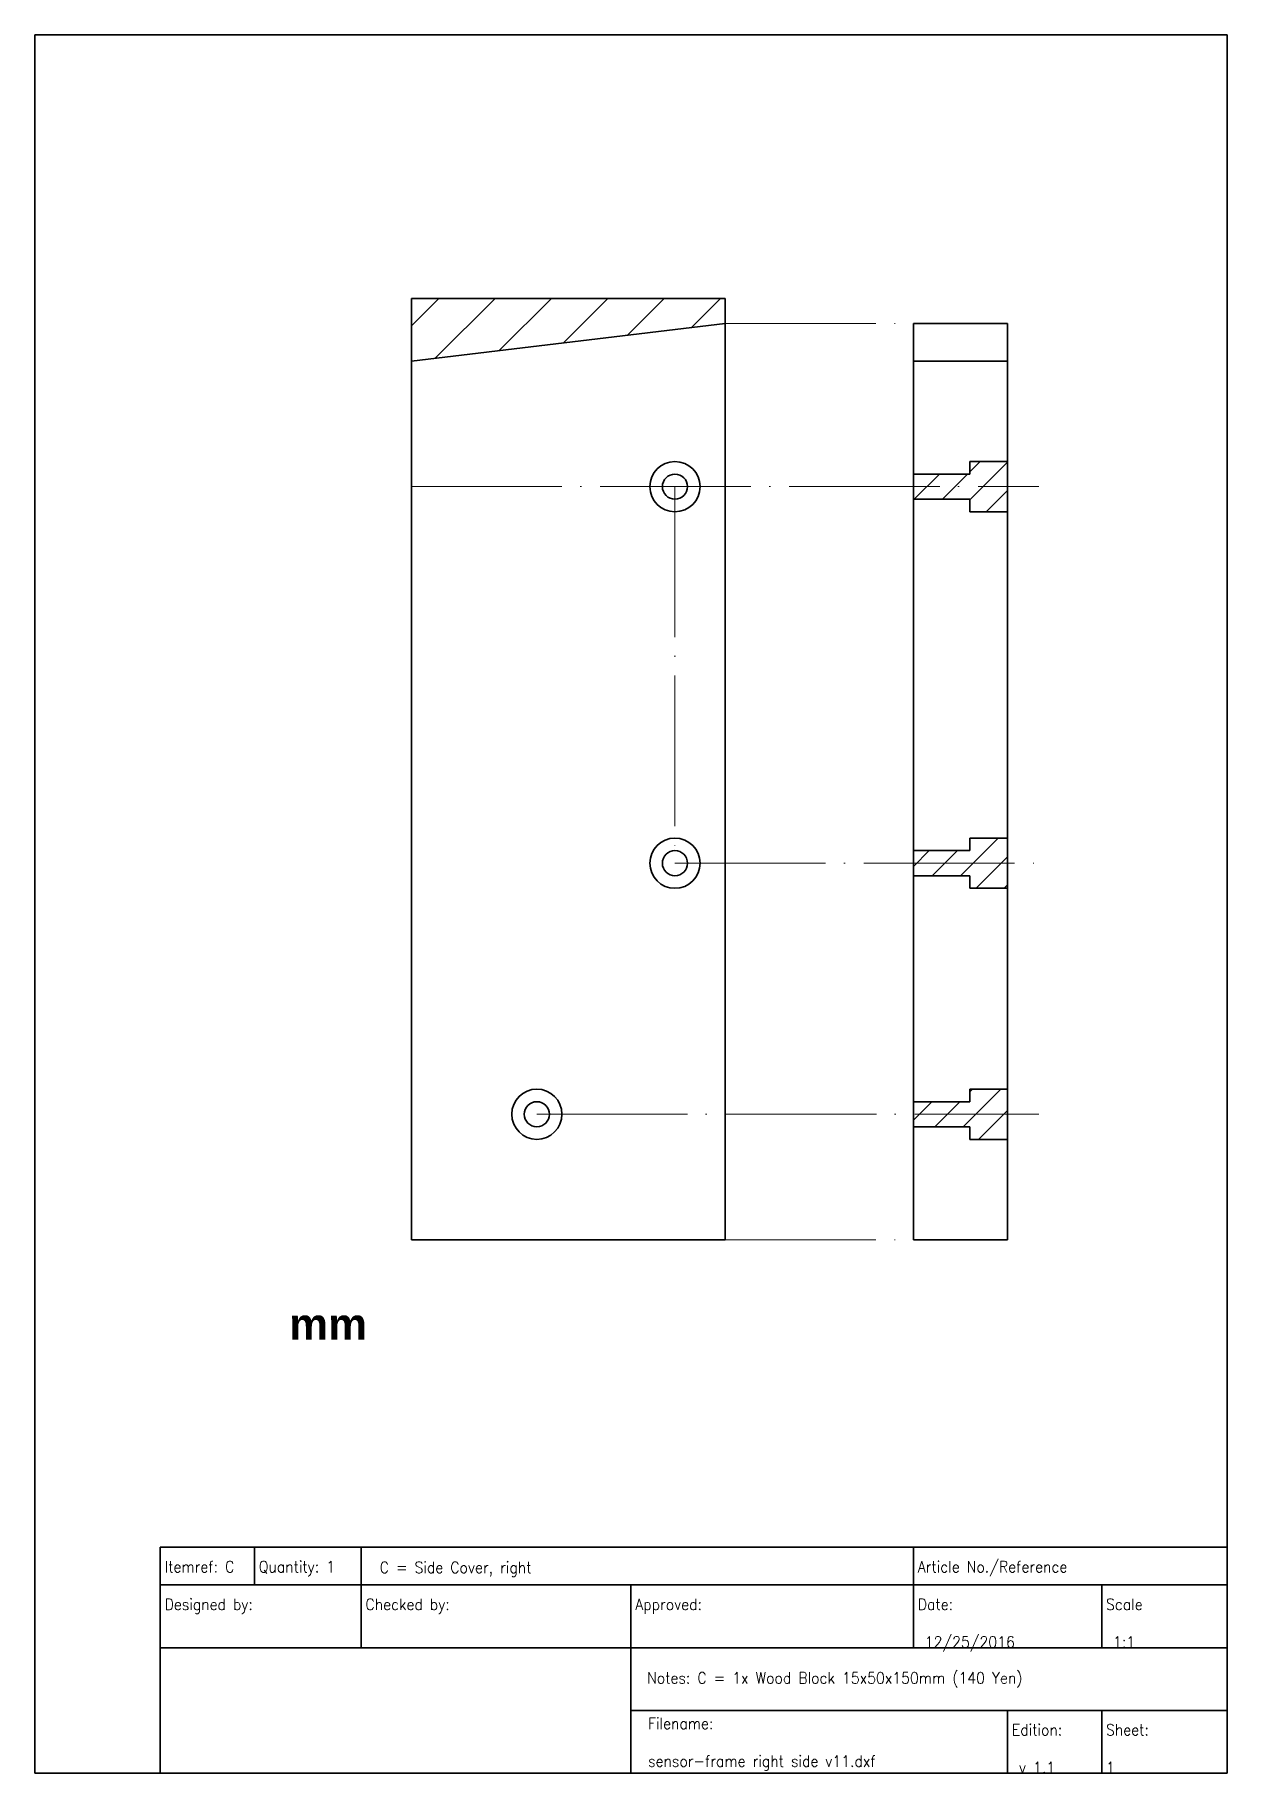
# Model space of a CAD drawing. Header units: millimetres. Extents: x 10 to 200, y 10 to 287.
import ezdxf

# ---------------------------------------------------------------- set-up
doc = ezdxf.new("R2010")
doc.units = ezdxf.units.MM
doc.linetypes.add('ACAD_ISO04W100', pattern=[30, 24, -3, 0, -3])
for name, color, linetype, lineweight, true_color in [('0 ... Background', 18, 'Continuous', 35, 0x000000), ('0 ... Base', 18, 'Continuous', 35, 0x000000), ('0 ... Construction', 18, 'ACAD_ISO04W100', 9, 0x000000), ('0 ... Cut', 18, 'Continuous', 35, 0x000000), ('0 ... Numbering', 18, 'Continuous', 70, 0x000000), ('0 ... Waste', 18, 'Continuous', 9, 0x000000)]:
    doc.layers.add(name, color=color, linetype=linetype, lineweight=lineweight, true_color=true_color)
doc.styles.add('textstyle11', font='Standard')
doc.styles.add('textstyle12', font='Standard')
doc.styles.add('textstyle13', font='Standard')
doc.styles.add('textstyle14', font='Standard')
doc.styles.add('textstyle15', font='Standard')
doc.styles.add('textstyle16', font='Standard')
doc.styles.add('textstyle17', font='Standard')
doc.styles.add('textstyle18', font='Standard')
doc.styles.add('textstyle19', font='Standard')
doc.styles.add('textstyle20', font='Standard')
doc.styles.add('textstyle21', font='Standard')
doc.styles.add('textstyle22', font='Standard')
doc.styles.add('textstyle23', font='Standard')
doc.styles.add('textstyle24', font='')
doc.styles.get('textstyle24').set_extended_font_data('Arial', bold=True)

msp = doc.modelspace()

# ---------------------------------------------------------------- hatches: boundary and pattern name
at = {"layer": '0 ... Waste'}
h = msp.add_hatch(dxfattribs=at)
h.set_pattern_fill('ANSI31', color=256, scale=2, style=0, pattern_type=0)
h.paths.add_polyline_path([(70, 245), (120, 245), (120, 241), (70, 235)], flags=0)
h = msp.add_hatch(dxfattribs=at)
h.set_pattern_fill('LINE', color=256, angle=45, style=0, pattern_type=0)
h.paths.add_polyline_path([(159, 211), (165, 211), (165, 219), (159, 219), (159, 217), (150, 217), (150, 213), (159, 213)], flags=0)
h = msp.add_hatch(dxfattribs=at)
h.set_pattern_fill('LINE', color=256, angle=45, style=0, pattern_type=0)
h.paths.add_polyline_path([(159, 151), (165, 151), (165, 159), (159, 159), (159, 157), (150, 157), (150, 153), (159, 153)], flags=0)
h = msp.add_hatch(dxfattribs=at)
h.set_pattern_fill('LINE', color=256, angle=45, style=0, pattern_type=0)
h.paths.add_polyline_path([(159, 111), (165, 111), (165, 119), (159, 119), (159, 117), (150, 117), (150, 113), (159, 113)], flags=0)

# ---------------------------------------------------------------- linework, layer by layer
at = {"layer": '0 ... Background', "linetype": 'Continuous'}
for p, q in [((200, 287), (10, 287)), ((10, 287), (10, 10)), ((200, 10), (200, 287)), ((30, 46), (200, 46)), ((30, 40), (30, 46)), ((45, 40), (45, 46)), ((62, 40), (62, 46)), ((150, 40), (150, 46)), ((30, 40), (200, 40)), ((30, 10), (30, 40)), ((62, 30), (62, 40)), ((105, 30), (105, 40)), ((150, 30), (150, 40)), ((180, 30), (180, 40)), ((30, 30), (200, 30)), ((105, 10), (105, 30)), ((105, 20), (200, 20)), ((165, 10), (165, 20)), ((180, 10), (180, 20)), ((105, 10), (105, 15)), ((10, 10), (200, 10))]:
    msp.add_line(p, q, dxfattribs=at)
at = {"layer": '0 ... Base'}
for p, q in [((70, 235), (70, 245)), ((70, 245), (120, 245)), ((120, 245), (120, 241)), ((70, 235), (120, 241)), ((120, 95), (120, 241)), ((150, 95), (150, 241)), ((150, 241), (165, 241)), ((165, 241), (165, 95)), ((70, 95), (70, 235)), ((150, 235), (165, 235)), ((159, 217), (159, 219)), ((165, 219), (159, 219)), ((159, 217), (150, 217)), ((150, 217), (150, 213)), ((150, 213), (159, 213)), ((159, 211), (159, 213)), ((159, 211), (165, 211)), ((159, 157), (159, 159)), ((165, 159), (159, 159)), ((159, 157), (150, 157)), ((150, 157), (150, 153)), ((150, 153), (159, 153)), ((159, 151), (159, 153)), ((159, 151), (165, 151)), ((159, 117), (150, 117)), ((150, 117), (150, 113)), ((159, 117), (159, 119)), ((165, 119), (159, 119)), ((150, 113), (159, 113)), ((159, 111), (159, 113)), ((159, 111), (165, 111)), ((120, 109.51), (120, 106.51)), ((70, 95), (120, 95)), ((165, 95), (150, 95))]:
    msp.add_line(p, q, dxfattribs=at)
for centre in [(112, 215), (112, 155), (90, 115)]:
    msp.add_circle(centre, 4, dxfattribs=at)
at = {"layer": '0 ... Construction'}
for p, q in [((120, 241), (150, 241)), ((70, 215), (170, 215)), ((112, 215), (112, 155)), ((112, 155), (170, 155)), ((90, 115), (170, 115)), ((120, 95), (150, 95))]:
    msp.add_line(p, q, dxfattribs=at)
at = {"layer": '0 ... Cut'}
for centre in [(112, 215), (112, 155), (90, 115)]:
    msp.add_circle(centre, 2, dxfattribs=at)

# ---------------------------------------------------------------- texts
at = {"layer": '0 ... Background', "linetype": 'Continuous', "lineweight": 25, "char_height": 1.8}
for s, insert, width, attachment_point, style in [('Itemref: C', (30.69, 43.81), 100, 1, 'textstyle11'), ('Quantity: 1', (45.69, 43.81), 100, 1, 'textstyle12'), ('C = Side Cover, right', (64.96, 41.29), 100, 7, 'textstyle13'), ('Article No./Reference', (150.69, 43.81), 100, 1, 'textstyle14'), ('Designed by:', (30.69, 37.81), 100, 1, 'textstyle15'), ('Checked by:', (62.69, 37.81), 100, 1, 'textstyle16'), ('Approved:\\P\\P', (105.69, 37.81), 100, 1, 'textstyle17'), ('Date:\\P\\P 12/25/2016', (150.69, 37.81), 100, 1, 'textstyle19'), ('Scale\\P\\P 1:1', (180.69, 37.81), 100, 1, 'textstyle20'), ('Notes: C\\~= 1x Wood Block 15x50x150mm (140 Yen)\\P\\P', (107.56, 26.08), 200, 1, 'textstyle23'), ('Filename:\\P\\Psensor-frame right side v11.dxf', (107.72, 18.82), 100, 1, 'textstyle18'), ('Edition:\\P\\P v 1.1', (165.69, 17.81), 100, 1, 'textstyle21'), ('Sheet:\\P\\P1', (180.69, 17.81), 100, 1, 'textstyle22')]:
    msp.add_mtext(s, dxfattribs=dict(at, insert=insert, width=width, attachment_point=attachment_point, style=style))
at = {"layer": '0 ... Numbering', "insert": (50.53, 84.07), "char_height": 5, "attachment_point": 1, "style": 'textstyle24'}
msp.add_mtext('mm', dxfattribs=at)

doc.saveas('drawing.dxf')
